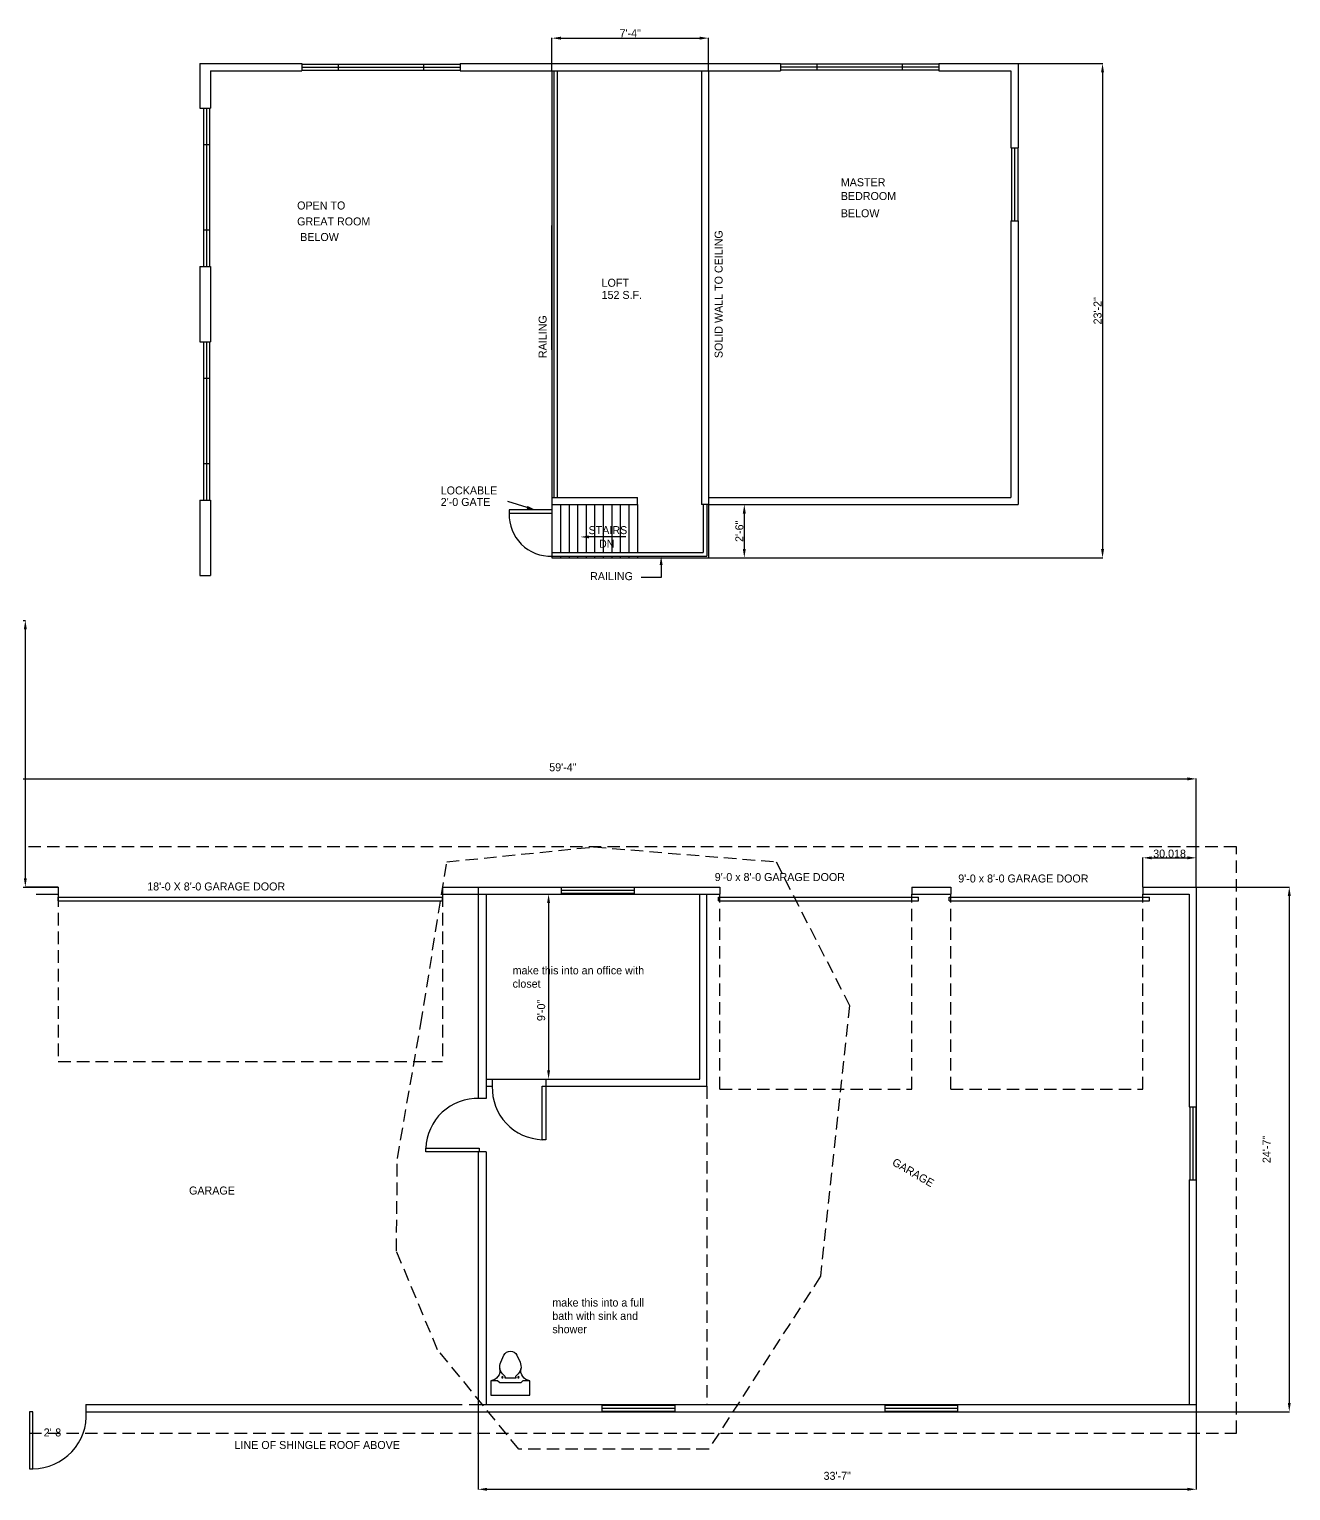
# Model space of a CAD drawing. Extents: x -114 to 1228, y -636 to 220.
# Drawn here: x 519 to 1228, y -602 to 220 of the extents above; entities that cross this region are included whole.
import ezdxf
from ezdxf.enums import TextEntityAlignment as Align

# ---------------------------------------------------------------- set-up
doc = ezdxf.new("R2010")
doc.units = 0
doc.header["$LTSCALE"] = 14
doc.header["$MEASUREMENT"] = 0
doc.linetypes.add('DASHED', pattern=[0.75, 0.5, -0.25])
doc.layers.get('0').update_dxf_attribs({"linetype": 'CONTINUOUS'})
doc.layers.get('DEFPOINTS').update_dxf_attribs({"linetype": 'CONTINUOUS'})
for name, color, linetype in [('$0$NWALL', 7, 'CONTINUOUS'), ('$0$TEXT', 6, 'CONTINUOUS'), ('$0$WALLS', 7, 'CONTINUOUS'), ('4', 2, 'CONTINUOUS'), ('DIM', 1, 'CONTINUOUS'), ('green', 3, 'DASHED'), ('ROOF', 2, 'DASHED'), ('TEXT', 6, 'CONTINUOUS'), ('WALLS', 7, 'CONTINUOUS')]:
    doc.layers.add(name, color=color, linetype=linetype)
doc.styles.get("Standard").update_dxf_attribs({"font": 'ARCH2.SHX', "height": 4.5})
doc.dimstyles.get("Standard").update_dxf_attribs({"dimtxt": 0.18, "dimasz": 0.18, "dimexe": 0.18, "dimexo": 0.0625, "dimgap": 0.09, "dimtad": 0, "dimtih": 1, "dimtoh": 1, "dimdec": 4, "dimzin": 0, "dimdsep": 46, "dimtxsty": 'Standard', "dimcen": 0.09, "dimadec": 0, "dimazin": 0, "dimtfac": 1, "dimtdec": 4, "dimtofl": 0, "dimtmove": 0, "dimatfit": 3, "dimfxl": 1, "dimtolj": 1, "dimtzin": 0, "dimarcsym": 0})

# ---------------------------------------------------------------- blocks, each defined once
blk = doc.blocks.new('*D13')
at = {"color": 0, "linetype": 'ByBlock', "transparency": 16777216}
for p, q in [((2151.95, -112.42), (2205.93, -112.42)), ((2205.75, -117.42), (2205.75, -257.42)), ((2224.21, -262.42), (2205.57, -262.42))]:
    blk.add_line(p, q, dxfattribs=at)
for points in [[(2204.92, -117.42), (2206.58, -117.42), (2205.75, -112.42)], [(2204.92, -257.42), (2206.58, -257.42), (2205.75, -262.42)]]:
    blk.add_solid(points, dxfattribs=at)
at = {"layer": 'DEFPOINTS', "color": 0, "linetype": 'ByBlock', "transparency": 16777216}
for p in [(2151.89, -112.42), (2205.75, -262.42), (2224.27, -262.42)]:
    blk.add_point(p, dxfattribs=at)
at = {"color": 0, "linetype": 'ByBlock', "transparency": 16777216}
blk.add_text('12\'-6"', height=4.5, rotation=90, dxfattribs=at).set_placement((2200.75, -187.42), align=Align.MIDDLE_CENTER)
blk = doc.blocks.new('*D17')
at = {"color": 0, "linetype": 'ByBlock', "transparency": 16777216}
for p, q in [((1095.99, -262.35), (1095.99, -245.76)), ((1100.99, -245.94), (1121.01, -245.94)), ((1126.01, -262.35), (1126.01, -245.76))]:
    blk.add_line(p, q, dxfattribs=at)
for points in [[(1100.99, -245.11), (1100.99, -246.78), (1095.99, -245.94)], [(1121.01, -245.11), (1121.01, -246.78), (1126.01, -245.94)]]:
    blk.add_solid(points, dxfattribs=at)
at = {"layer": 'DEFPOINTS', "color": 0, "linetype": 'ByBlock', "transparency": 16777216}
for p in [(1126.01, -245.94), (1095.99, -262.42), (1126.01, -262.42)]:
    blk.add_point(p, dxfattribs=at)
at = {"color": 0, "linetype": 'ByBlock', "transparency": 16777216, "insert": (1111, -243.6), "char_height": 4.5, "attachment_point": 5}
blk.add_mtext('\\A1;30.018', dxfattribs=at)
blk = doc.blocks.new('WCL3')
at = {"color": 8}
for p, q in [((0, 11), (8, 11)), ((0, -11), (0, 11)), ((8, 11), (8, 7)), ((7, 6), (8, 7)), ((7, -6), (7, 6)), ((9.500055, 3), (9.500055, -3)), ((10.000069, 3), (9.500055, 3)), ((22.380851, 3.614039), (18.5714, 5.421)), ((8, -7), (7, -6)), ((8, -7), (8, -11)), ((9.500055, -3), (10.000069, -3)), ((18.5714, -5.421), (22.380851, -3.61404)), ((8, -11), (0, -11))]:
    blk.add_line(p, q, dxfattribs=at)
for centre in [(10.000069, 4.5), (10.000069, -4.5)]:
    blk.add_circle(centre, 0.375, dxfattribs=at)
for centre, radius, start, end in [((13.943372, 11.822392), 6, 187.878068, 279.86844), ((10.000069, 4.5), 1.5, 270, 323.129787), ((16, 0), 5.999945, 64.623119, 143.129787), ((20.666581, 0), 4, 295.376684, 64.623316), ((13.943372, -11.822393), 6, 80.13156, 172.121932), ((10.000069, -4.5), 1.5, 36.870213, 90), ((16, 0), 5.999945, 216.870213, 295.376881)]:
    blk.add_arc(centre, radius, start, end, dxfattribs=at)

msp = doc.modelspace()

# ---------------------------------------------------------------- linework, layer by layer
at = {"layer": '$0$NWALL'}
for p, q in [((813.05676, -47.32349), (813.05676, -77.32301)), ((861.05599, -47.32349), (861.05599, -43.32356)), ((901.05535, -47.32349), (897.05542, -47.32349)), ((861.05599, -77.32301), (901.05535, -77.32301))]:
    msp.add_line(p, q, dxfattribs=at)
at = {"layer": '$0$NWALL', "color": 1}
for p, q in [((813.05676, -50.32345), (789.05714, -50.32345)), ((789.05714, -50.32345), (789.05714, -52.32341)), ((813.05676, -52.32341), (789.05714, -52.32341)), ((813.05676, -50.32345), (813.05676, -52.32341)), ((812.91524, -74.32306), (898.0554, -74.32306)), ((812.91524, -76.32303), (900.05537, -76.32303))]:
    msp.add_line(p, q, dxfattribs=at)
msp.add_arc((812.18904, -53.19113), 23.14817, 177.85174683, 272.14825317, dxfattribs=at)
at = {"layer": '$0$TEXT'}
for p, q in [((799.09961, -48.87262), (788.21077, -45.57095)), ((854.63302, -65.50242), (833.93405, -65.50242)), ((874.42035, -81.32295), (874.42035, -88.39294)), ((874.42035, -88.39294), (863.25842, -88.39294))]:
    msp.add_line(p, q, dxfattribs=at)
for points in [[(799.34141, -48.07515), (798.8578, -49.67009), (803.88441, -50.32345)], [(833.93405, -64.6691), (833.93405, -66.33574), (828.93413, -65.50242)], [(873.58703, -81.32295), (875.25367, -81.32295), (874.42035, -76.32303)]]:
    msp.add_solid(points, dxfattribs=at)
at = {"layer": '$0$WALLS', "color": 5}
for p, q in [((615.05993, 200.67254), (672.55901, 200.67254)), ((615.05993, 200.67254), (615.05993, 175.50627)), ((672.55901, 200.67254), (672.55901, 196.6726)), ((672.55901, 200.31254), (761.55758, 200.31254)), ((672.55901, 198.67257), (761.55758, 198.67257)), ((693.05868, 196.89), (693.05868, 200.31254)), ((741.05791, 196.89), (741.05791, 200.31254)), ((761.55758, 200.67254), (941.5547, 200.67254)), ((761.55758, 200.67254), (761.55758, 196.6726)), ((941.5547, 200.67254), (941.5547, 196.6726)), ((1030.55328, 200.31254), (941.5547, 200.31254)), ((1030.55328, 198.67257), (941.5547, 198.67257)), ((962.05438, 197.25), (962.05438, 200.67254)), ((1010.05361, 197.25), (1010.05361, 200.67254)), ((1030.55328, 200.67254), (1075.05257, 200.67254)), ((1030.55328, 200.67254), (1030.55328, 196.6726)), ((1075.05257, 200.67254), (1075.05257, 153.31971)), ((621.05983, 196.6726), (672.55901, 196.6726)), ((621.05983, 196.6726), (621.05983, 175.50627)), ((672.55901, 196.89), (761.55758, 196.89)), ((761.55758, 196.6726), (817.0567, 196.6726)), ((817.0567, 196.6726), (897.05542, 196.6726)), ((897.05542, 196.6726), (941.5547, 196.6726)), ((1030.55328, 196.89), (941.5547, 196.89)), ((1030.55328, 196.6726), (1071.05263, 196.6726)), ((1071.05263, 196.6726), (1071.05263, 153.31971)), ((615.05993, 175.50627), (621.05983, 175.50627)), ((617.4199, 86.5077), (617.4199, 175.50627)), ((619.05986, 86.5077), (619.05986, 175.50627)), ((620.84244, 86.5077), (620.84244, 175.50627)), ((620.84244, 155.0066), (617.4199, 155.0066)), ((1071.05263, 153.31971), (1075.05257, 153.31971)), ((1071.41293, 153.31971), (1071.41293, 112.32036)), ((1073.0529, 153.31971), (1073.0529, 112.32036)), ((1074.83547, 153.31971), (1074.83547, 112.32036)), ((620.84244, 107.00737), (617.4199, 107.00737)), ((1071.05263, 112.32036), (1071.05263, -4.45795)), ((1071.05263, 112.32036), (1075.05257, 112.32036)), ((1075.05257, 112.32036), (1075.05257, -47.32349)), ((615.05993, 86.5077), (621.05983, 86.5077)), ((615.05993, 86.5077), (615.05993, 44.17504)), ((615.05993, 86.5077), (621.05983, 86.5077)), ((621.05983, 86.5077), (621.05983, 44.17504)), ((615.05993, 44.17504), (621.05983, 44.17504)), ((615.05993, 44.17504), (621.05983, 44.17504)), ((617.4199, -44.82353), (617.4199, 44.17504)), ((619.05986, -44.82353), (619.05986, 44.17504)), ((620.84244, -44.82353), (620.84244, 44.17504)), ((620.84244, 23.67537), (617.4199, 23.67537)), ((1071.05263, -4.45795), (1071.05263, -43.32356)), ((620.84244, -24.32386), (617.4199, -24.32386)), ((615.05993, -44.82353), (615.05993, -87.15619)), ((615.05993, -44.82353), (621.05983, -44.82353)), ((621.05983, -44.82353), (621.05983, -87.15619)), ((901.05535, -43.32356), (1071.05263, -43.32356)), ((901.05535, -47.32349), (1075.05257, -47.32349)), ((615.05993, -87.15619), (621.05983, -87.15619))]:
    msp.add_line(p, q, dxfattribs=at)
at = {"layer": '$0$WALLS'}
for p, q in [((813.05676, 196.6726), (813.05676, -47.32349)), ((813.05676, 196.6726), (813.05676, 109.67399)), ((897.05542, 196.6726), (897.05542, -47.32349)), ((901.05535, 196.6726), (901.05535, -47.32349)), ((813.05676, 39.67511), (813.05676, 109.67399)), ((813.05676, 104.67407), (813.05676, 44.67503)), ((813.05676, 100.67414), (813.05676, 48.67497)), ((813.05676, 100.67414), (813.05676, 48.67497)), ((813.05676, -43.32356), (861.05599, -43.32356)), ((813.05676, -47.32349), (861.05599, -47.32349)), ((817.85668, -47.32349), (817.85668, -74.32306)), ((822.65661, -47.32349), (822.65661, -74.32306)), ((827.45653, -47.32349), (827.45653, -74.32306)), ((832.25645, -47.32349), (832.25645, -74.32306)), ((837.05638, -47.32349), (837.05638, -74.32306)), ((841.8563, -47.32349), (841.8563, -74.32306)), ((846.65622, -47.32349), (846.65622, -74.32306)), ((851.45614, -47.32349), (851.45614, -74.32306)), ((856.25607, -47.32349), (856.25607, -74.32306)), ((861.05599, -47.32349), (861.05599, -74.32306)), ((901.05535, -47.32349), (901.05535, -77.32301)), ((813.05676, -77.32301), (861.05599, -77.32301)), ((817.85668, -76.32303), (817.85668, -77.32301)), ((822.65661, -76.32303), (822.65661, -77.32301)), ((827.45653, -76.32303), (827.45653, -77.32301)), ((832.25645, -76.32303), (832.25645, -77.32301)), ((837.05638, -76.32303), (837.05638, -77.32301)), ((841.8563, -76.32303), (841.8563, -77.32301)), ((846.65622, -76.32303), (846.65622, -77.32301)), ((851.45614, -76.32303), (851.45614, -77.32301)), ((856.25607, -76.32303), (856.25607, -77.32301)), ((861.05599, -76.32303), (861.05599, -77.32301))]:
    msp.add_line(p, q, dxfattribs=at)
at = {"layer": '$0$WALLS', "color": 1}
for p, q in [((814.05674, 196.6726), (814.05674, -43.32356)), ((816.05671, 196.6726), (816.05671, -43.32356)), ((898.0554, -47.32349), (898.0554, -74.32306)), ((900.05537, -47.32349), (900.05537, -76.32303))]:
    msp.add_line(p, q, dxfattribs=at)
for p, q in [((771.58132, -266.41744), (771.58132, -381.25336)), ((776.14166, -266.41744), (776.14166, -381.26787)), ((896.14166, -370.41744), (896.14166, -266.41744)), ((900.14166, -374.41744), (900.14166, -266.41744)), ((776.14166, -370.41744), (779.5428, -370.41744)), ((776.14166, -374.41744), (779.5428, -374.41744)), ((809.5428, -370.41744), (896.14166, -370.41744)), ((809.5428, -374.41744), (900.14166, -374.41744)), ((771.58132, -411.26787), (771.58132, -553.41744)), ((776.14166, -411.26787), (776.14166, -553.41744))]:
    msp.add_line(p, q)
at = {"layer": '4', "linetype": 'Continuous'}
for p, q in [((468.19913, -201.54065), (1170.19913, -201.54065)), ((1175.19913, -262.35494), (1175.19913, -201.36065)), ((1175.26163, -262.41744), (1227.64783, -262.41744)), ((776.20416, -266.41744), (811.34484, -266.41744)), ((1227.46783, -267.41744), (1227.46783, -552.41744)), ((811.16484, -271.41744), (811.16484, -365.41744)), ((776.20416, -370.41744), (811.34484, -370.41744)), ((771.58132, -553.47994), (771.58132, -601.18809)), ((1175.19913, -557.47994), (1175.19913, -601.18809)), ((1175.26163, -557.41744), (1227.64783, -557.41744)), ((776.58132, -601.00809), (1170.19913, -601.00809))]:
    msp.add_line(p, q, dxfattribs=at)
for points in [[(1170.19913, -200.70732), (1170.19913, -202.37398), (1175.19913, -201.54065)], [(1226.6345, -267.41744), (1228.30117, -267.41744), (1227.46783, -262.41744)], [(810.33151, -271.41744), (811.99818, -271.41744), (811.16484, -266.41744)], [(810.33151, -365.41744), (811.99818, -365.41744), (811.16484, -370.41744)], [(1226.6345, -552.41744), (1228.30117, -552.41744), (1227.46783, -557.41744)], [(776.58132, -600.17476), (776.58132, -601.84143), (771.58132, -601.00809)], [(1170.19913, -600.17476), (1170.19913, -601.84143), (1175.19913, -601.00809)]]:
    msp.add_solid(points, dxfattribs=at)
at = {"layer": 'DIM'}
for p, q in [((813.05676, 196.7351), (813.05676, 215.14439)), ((818.05676, 214.96439), (896.05535, 214.96439)), ((901.05535, 196.7351), (901.05535, 215.14439)), ((1075.11507, 200.67254), (1122.69185, 200.67254)), ((1122.51185, 195.67254), (1122.51185, -72.32301)), ((901.11785, -47.32349), (921.34446, -47.32349)), ((921.16446, -52.32349), (921.16446, -72.32301)), ((901.11785, -77.32301), (1122.69185, -77.32301)), ((901.11785, -77.32301), (921.34446, -77.32301))]:
    msp.add_line(p, q, dxfattribs=at)
for points in [[(818.05676, 215.79772), (818.05676, 214.13105), (813.05676, 214.96439)], [(896.05535, 215.79772), (896.05535, 214.13105), (901.05535, 214.96439)], [(1121.67851, 195.67254), (1123.34518, 195.67254), (1122.51185, 200.67254)], [(920.33113, -52.32349), (921.99779, -52.32349), (921.16446, -47.32349)], [(920.33113, -72.32301), (921.99779, -72.32301), (921.16446, -77.32301)], [(1121.67851, -72.32301), (1123.34518, -72.32301), (1122.51185, -77.32301)]]:
    msp.add_solid(points, dxfattribs=at)
at = {"layer": 'green'}
for p, q in [((753.98154, -248.17798), (836.48969, -239.81417)), ((836.48969, -239.81417), (939.02908, -248.17798)), ((739.34987, -339.34194), (753.98154, -248.17798)), ((939.02908, -248.17798), (980.34201, -329.02149)), ((980.34201, -329.02149), (963.98898, -481.24809)), ((726.17512, -414.96551), (739.34987, -339.34194)), ((900.14166, -374.41744), (900.14166, -553.41744)), ((725.6377, -467.05542), (726.17512, -414.96551)), ((748.81742, -522.52989), (725.6377, -467.05542)), ((963.98898, -481.24809), (901.15888, -578.43231)), ((794.43379, -578.43231), (748.81742, -522.52989)), ((901.15888, -578.43231), (794.43379, -578.43231))]:
    msp.add_line(p, q, dxfattribs=at)
at = {"layer": 'ROOF'}
for p, q in [((1197.78026, -239.81417), (475.19913, -239.81417)), ((1197.78026, -569.41744), (1197.78026, -239.81417)), ((-68.80087, -569.41744), (1197.78026, -569.41744))]:
    msp.add_line(p, q, dxfattribs=at)
at = {"layer": 'WALLS'}
for p, q in [((379.19913, -262.41744), (535.58132, -262.41744)), ((535.58132, -262.41744), (535.58132, -266.41744)), ((751.58132, -262.41744), (789.19913, -262.41744)), ((751.58132, -262.41744), (751.58132, -266.41744)), ((771.58132, -262.41744), (771.58132, -266.41744)), ((789.19913, -262.41744), (907.31889, -262.41744)), ((818.40714, -266.20034), (818.40714, -262.20034)), ((859.40714, -266.20034), (859.40714, -262.20034)), ((907.31889, -262.41744), (907.31889, -266.41744)), ((1015.31889, -262.41744), (1015.31889, -266.41744)), ((1015.31889, -262.41744), (1037.1811, -262.41744)), ((1037.1811, -262.41744), (1037.1811, -266.41744)), ((1145.1811, -262.41744), (1175.19913, -262.41744)), ((1145.1811, -262.41744), (1145.1811, -266.41744)), ((1175.19913, -262.41744), (1175.19913, -385.91744)), ((523.19913, -266.41744), (535.58132, -266.41744)), ((751.58132, -266.41744), (771.58132, -266.41744)), ((766.53688, -266.41744), (790.27093, -266.41744)), ((788.12733, -266.41744), (907.31889, -266.41744)), ((1015.31889, -266.41744), (1037.1811, -266.41744)), ((1145.1811, -266.41744), (1171.19913, -266.41744)), ((1171.19913, -266.41744), (1171.19913, -385.91744)), ((1175.19913, -343.25292), (1175.19913, -557.41744)), ((779.5428, -370.41744), (779.5428, -374.41744)), ((809.5428, -370.41744), (809.5428, -374.41744)), ((776.14166, -381.26787), (772.14166, -381.26787)), ((1171.19913, -385.91744), (1175.19913, -385.91744)), ((776.14166, -411.26787), (772.14166, -411.26787)), ((1171.19913, -426.91744), (1171.19913, -553.41744)), ((1171.19913, -426.91744), (1175.19913, -426.91744)), ((1175.19913, -426.91744), (1175.19913, -550.41744)), ((551.06019, -553.41744), (762.53688, -553.41744)), ((551.06019, -553.41744), (551.06019, -557.41744)), ((551.06019, -557.41744), (1175.19913, -557.41744)), ((766.53688, -553.41744), (1175.19913, -553.41744)), ((841.36554, -557.41744), (841.36554, -553.41744)), ((882.36554, -557.41744), (882.36554, -553.41744)), ((1000.24776, -557.41744), (1000.24776, -553.41744)), ((1041.24776, -557.41744), (1041.24776, -553.41744))]:
    msp.add_line(p, q, dxfattribs=at)
at = {"layer": 'WALLS', "color": 1}
for p, q in [((818.40714, -262.41744), (859.40714, -262.41744)), ((535.58132, -268.0648), (751.58132, -268.0648)), ((535.58132, -270.0648), (535.58132, -268.0648)), ((535.58132, -270.0648), (751.58132, -270.0648)), ((751.58132, -270.0648), (751.58132, -268.0648)), ((818.40714, -264.20004), (859.40714, -264.20004)), ((818.40714, -265.84003), (859.40714, -265.84003)), ((906.60632, -268.0648), (1019.0649, -268.0648)), ((906.60632, -270.0648), (906.60632, -268.0648)), ((906.60632, -270.0648), (1019.0649, -270.0648)), ((1019.0649, -270.0648), (1019.0649, -268.0648)), ((1036.3121, -268.0648), (1148.92711, -268.0648)), ((1036.3121, -270.0648), (1036.3121, -268.0648)), ((1036.3121, -270.0648), (1148.92711, -270.0648)), ((1148.92711, -270.0648), (1148.92711, -268.0648)), ((807.5428, -404.41744), (807.5428, -374.41744)), ((807.5428, -374.41744), (809.5428, -374.41744)), ((809.5428, -374.41744), (809.5428, -404.41744)), ((1171.55944, -385.91744), (1171.55944, -426.91744)), ((1173.19943, -385.91744), (1173.19943, -426.91744)), ((1174.98203, -385.91744), (1174.98203, -426.91744)), ((742.14166, -411.26787), (742.14166, -409.26787)), ((742.14166, -409.26787), (772.14166, -409.26787)), ((772.14166, -409.26787), (772.14166, -411.26787)), ((809.5428, -404.41744), (807.5428, -404.41744)), ((772.14166, -411.26787), (742.14166, -411.26787)), ((519.32423, -557.41744), (519.32423, -589.41744)), ((521.32423, -557.41744), (519.32423, -557.41744)), ((521.32423, -589.41744), (521.32423, -557.41744)), ((841.36554, -553.63454), (882.36554, -553.63454)), ((841.36554, -555.41714), (882.36554, -555.41714)), ((841.36554, -557.05713), (882.36554, -557.05713)), ((1000.24776, -553.63454), (1041.24776, -553.63454)), ((1000.24776, -555.41714), (1041.24776, -555.41714)), ((1000.24776, -557.05713), (1041.24776, -557.05713)), ((519.32423, -589.41744), (521.32423, -589.41744))]:
    msp.add_line(p, q, dxfattribs=at)
at = {"layer": 'WALLS', "color": 1, "linetype": 'DASHED'}
for p, q in [((535.58132, -266.41744), (535.58132, -360.41744)), ((751.58132, -266.41744), (751.58132, -360.41744)), ((907.31889, -376.0648), (907.31889, -266.41744)), ((1015.31889, -376.0648), (1015.31889, -266.41744)), ((1037.1811, -376.0648), (1037.1811, -266.41744)), ((1145.1811, -376.0648), (1145.1811, -266.41744)), ((535.58132, -360.41744), (751.58132, -360.41744)), ((907.31889, -376.0648), (1015.31889, -376.0648)), ((1037.1811, -376.0648), (1145.1811, -376.0648))]:
    msp.add_line(p, q, dxfattribs=at)
at = {"layer": 'WALLS', "color": 5, "linetype": 'DASHED'}
msp.add_line((776.14166, -266.41744), (776.14166, -326.41744), dxfattribs=at)
at = {"layer": 'WALLS', "color": 1}
for centre, radius, start, end in [((808.51007, -375.44799), 28.9856, 177.96248848, 268.0876435), ((771.11112, -410.23514), 28.9856, 87.96248848, 178.0876435), ((521.11834, -559.16191), 30.25623, 270.38989949, 3.30532105)]:
    msp.add_arc(centre, radius, start, end, dxfattribs=at)

# ---------------------------------------------------------------- block references
at = {"layer": 'WALLS', "xscale": -1, "rotation": 270}
msp.add_blockref('WCL3', (789.67503, -548.00747), dxfattribs=at)

# ---------------------------------------------------------------- texts
at = {"layer": '$0$TEXT'}
for s, p in [('MASTER', (975.40411, 131.68992)), ('BEDROOM', (975.40411, 123.9463)), ('OPEN TO', (669.83356, 118.61534)), ('BELOW', (975.40411, 114.25097)), ('GREAT ROOM', (669.83356, 109.66612)), ('BELOW', (671.55031, 100.90158)), ('LOFT', (840.94782, 75.17765)), ('152 S.F.', (840.94782, 68.3303)), ('LOCKABLE', (750.53931, -41.59826)), ("2'-0 GATE", (750.53931, -48.08227)), ('STAIRS', (833.6351, -63.9239)), ('DN', (839.48087, -71.56335)), ('RAILING', (834.48455, -89.80642))]:
    msp.add_text(s, height=4.499928, dxfattribs=at).set_placement(p)
for s, p in [('SOLID WALL TO CEILING', (908.97723, 35.05334)), ('RAILING', (810.04931, 35.05334))]:
    msp.add_text(s, height=4.499928, rotation=90, dxfattribs=at).set_placement(p)
at = {"layer": '4', "char_height": 4.5, "attachment_point": 5}
for s, insert in [('\\A1;59\'-4"', (819.19913, -195.02759)), ('\\A1;33\'-7"', (973.39022, -593.47118))]:
    msp.add_mtext(s, dxfattribs=dict(at, insert=insert))
at = {"layer": '4', "char_height": 4.5, "attachment_point": 5, "rotation": 90}
for s, insert in [('\\A1;9\'-0"', (807.01414, -331.75066)), ('\\A1;24\'-7"', (1214.72583, -409.91744))]:
    msp.add_mtext(s, dxfattribs=dict(at, insert=insert))
at = {"layer": 'DIM', "insert": (857.05606, 217.73296), "char_height": 4.5, "attachment_point": 5}
msp.add_mtext('\\A1;7\'-4"', dxfattribs=at)
at = {"layer": 'DIM', "char_height": 4.5, "attachment_point": 5, "rotation": 90}
for s, insert in [('\\A1;23\'-2"', (1119.74328, 61.67476)), ('\\A1;2\'-6"', (918.39589, -62.32325))]:
    msp.add_mtext(s, dxfattribs=dict(at, insert=insert))
at = {"layer": 'TEXT'}
for s, p in [("9'-0 x 8'-0 GARAGE DOOR", (904.55125, -258.99787)), ("18'-0 X 8'-0 GARAGE DOOR", (585.56163, -264.29335)), ("9'-0 x 8'-0 GARAGE DOOR", (1041.41292, -259.80714)), ('GARAGE', (609.07682, -435.27328)), ("2'-8", (527.36956, -571.3123)), ('LINE OF SHINGLE ROOF ABOVE', (634.64925, -578.35225))]:
    msp.add_text(s, height=4.5, dxfattribs=at).set_placement(p)
msp.add_text('GARAGE', height=4.5, rotation=330, dxfattribs=at).set_placement((1003.82983, -418.41589))
at = {"layer": 'TEXT', "char_height": 4.5, "attachment_point": 1}
for s, width, insert in [('make this into an office with closet', 82.6580026, (790.95049, -306.95901)), ('make this into a full bath with sink and shower', 57.2663203, (813.27263, -493.744))]:
    msp.add_mtext_dynamic_manual_height_columns(s, width=width, gutter_width=22.5, heights=[0], dxfattribs=dict(at, insert=insert))

# ---------------------------------------------------------------- dimensions: what is measured, and where the dimension line sits
at = {"layer": 'DIM'}
dim = msp.add_linear_dim(base=(517.06248, -262.41744), p1=(463.19913, -112.41744), p2=(535.58132, -262.41744), angle=90, dimstyle='Standard', dxfattribs=at)
dim.commit()
dim.dimension.update_dxf_attribs({"geometry": '*D13', "text_midpoint": (512.06248, -187.41744), "insert": (-1688.6886, 0)})
dim = msp.add_linear_dim(base=(1175.19913, -245.94195), p1=(1145.1811, -262.41744), p2=(1175.19913, -262.41744), dimstyle='Standard', override={"dimtxt": 0.14, "dimasz": 5, "dimtad": 1, "dimtih": 0, "dimtoh": 0, "dimdec": 3, "dimzin": 3, "dimcen": 0, "dimtfac": 0.8, "dimtix": 1}, dxfattribs=at)
dim.commit()
dim.dimension.update_dxf_attribs({"geometry": '*D17', "text_midpoint": (1160.19011, -243.60195), "insert": (49.1875, 0)})

doc.saveas('drawing.dxf')
